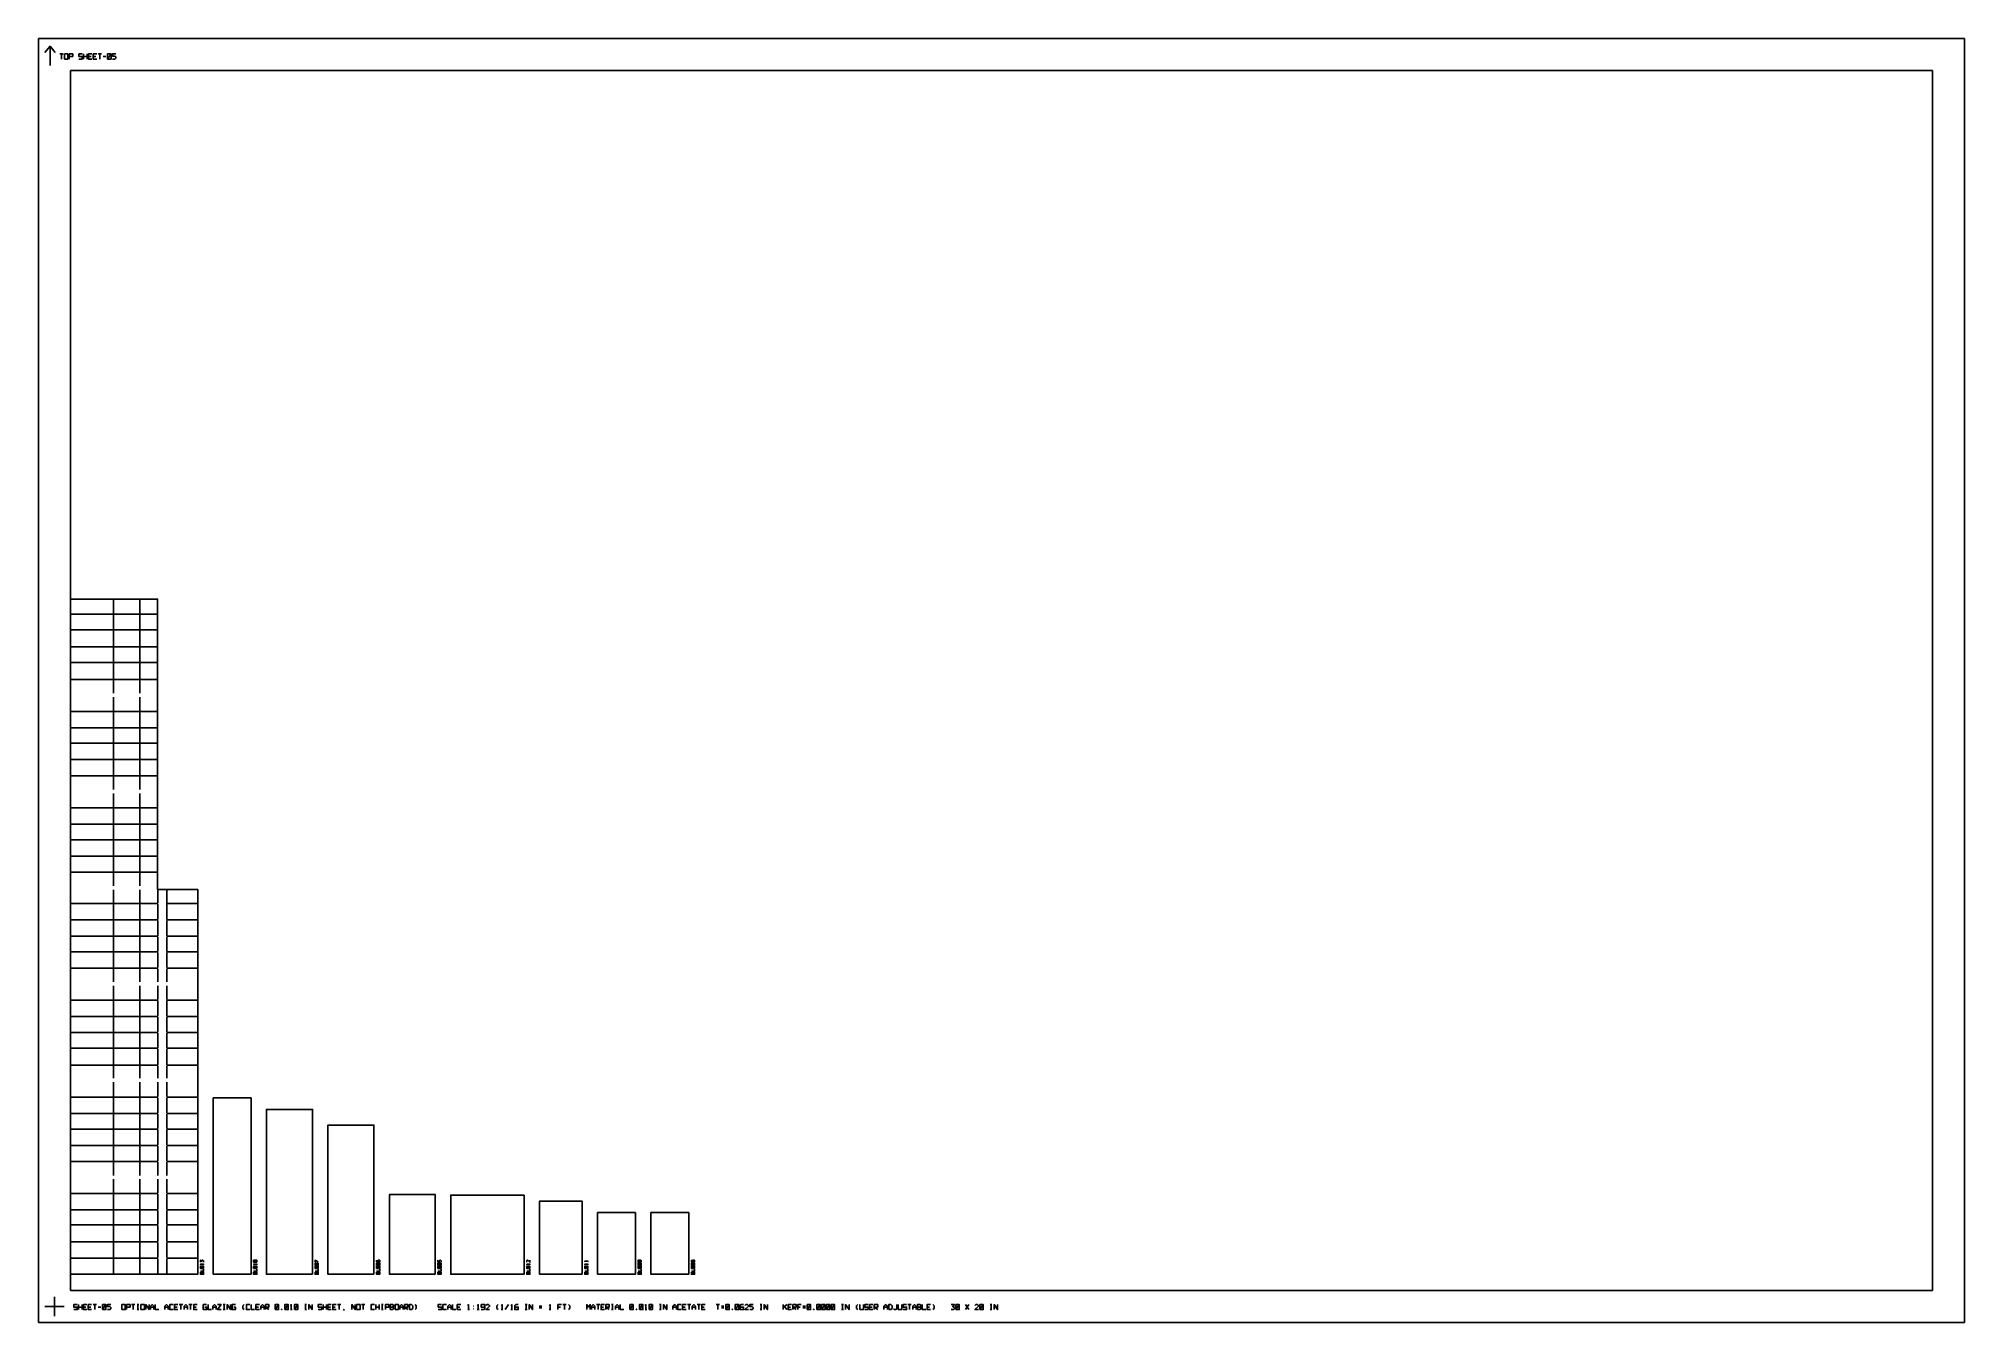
# Model space of a CAD drawing. Header units: inches. Extents: x 0 to 30, y 0 to 20.
import ezdxf

# ---------------------------------------------------------------- set-up
doc = ezdxf.new("R2010")
doc.units = ezdxf.units.IN
doc.header["$MEASUREMENT"] = 0
for name, color, linetype, true_color in [('BOUNDARY', 8, 'Continuous', 0x808080), ('CUT', 1, 'Continuous', 0xff0000), ('ENGRAVE', 7, 'Continuous', 0x000000), ('NUMBERS', 7, 'Continuous', 0x000000), ('SCORE', 5, 'Continuous', 0x0000ff)]:
    doc.layers.add(name, color=color, linetype=linetype, true_color=true_color)

msp = doc.modelspace()

# ---------------------------------------------------------------- linework, layer by layer
at = {"layer": 'BOUNDARY'}
for points in [[(30, 0), (30, 20), (0, 20), (0, 0)], [(29.5, 0.5), (29.5, 19.5), (0.5, 19.5), (0.5, 0.5)]]:
    msp.add_lwpolyline(points, close=True, dxfattribs=at)
at = {"layer": 'CUT'}
for points in [[(0.5, 11.267), (1.855, 11.267), (1.855, 6.747), (2.481, 6.747), (2.481, 0.75), (0.5, 0.75)], [(3.311, 3.498), (3.311, 0.75), (2.721, 0.75), (2.721, 3.498)], [(4.268, 0.75), (3.551, 0.75), (3.551, 3.318), (4.268, 3.318)], [(5.225, 0.75), (4.508, 0.75), (4.508, 3.074), (5.225, 3.074)], [(6.181, 0.75), (5.465, 0.75), (5.465, 1.993), (6.181, 1.993)], [(7.564, 1.984), (7.564, 0.75), (6.421, 0.75), (6.421, 1.984)], [(8.468, 0.75), (7.804, 0.75), (7.804, 1.892), (8.468, 1.892)], [(9.298, 1.712), (9.298, 0.75), (8.708, 0.75), (8.708, 1.712)], [(10.129, 1.712), (10.129, 0.75), (9.538, 0.75), (9.538, 1.712)]]:
    msp.add_lwpolyline(points, close=True, dxfattribs=at)
at = {"layer": 'ENGRAVE'}
for points in [[(0.1, 19.78), (0.18, 19.88), (0.26, 19.78)], [(0.18, 19.58), (0.18, 19.88)], [(0.25, 0.1), (0.25, 0.4)], [(0.1, 0.25), (0.4, 0.25)]]:
    msp.add_lwpolyline(points, dxfattribs=at)
at = {"layer": 'NUMBERS'}
for points in [[(0.33, 19.76), (0.383, 19.76)], [(0.357, 19.76), (0.357, 19.68)], [(0.405, 19.68), (0.458, 19.68), (0.458, 19.76), (0.405, 19.76), (0.405, 19.68)], [(0.479, 19.68), (0.479, 19.76), (0.533, 19.76), (0.533, 19.72), (0.479, 19.72)], [(0.682, 19.76), (0.629, 19.76), (0.629, 19.72), (0.682, 19.72), (0.682, 19.68), (0.629, 19.68)], [(0.703, 19.68), (0.703, 19.76)], [(0.703, 19.72), (0.757, 19.72)], [(0.757, 19.68), (0.757, 19.76)], [(0.831, 19.76), (0.778, 19.76), (0.778, 19.68), (0.831, 19.68)], [(0.778, 19.72), (0.818, 19.72)], [(0.906, 19.76), (0.853, 19.76), (0.853, 19.68), (0.906, 19.68)], [(0.853, 19.72), (0.893, 19.72)], [(0.927, 19.76), (0.981, 19.76)], [(0.954, 19.76), (0.954, 19.68)], [(1.009, 19.72), (1.049, 19.72)], [(1.077, 19.68), (1.13, 19.68), (1.13, 19.76), (1.077, 19.76), (1.077, 19.68)], [(1.077, 19.68), (1.13, 19.76)], [(1.205, 19.76), (1.151, 19.76), (1.151, 19.727), (1.191, 19.727), (1.205, 19.713), (1.205, 19.693), (1.191, 19.68), (1.151, 19.68)], [(2.521, 0.937), (2.521, 0.97), (2.542, 0.953), (2.55, 0.97), (2.562, 0.97), (2.571, 0.962), (2.571, 0.937)], [(2.529, 0.898), (2.521, 0.907), (2.571, 0.907)], [(2.571, 0.898), (2.571, 0.915)], [(3.401, 0.937), (3.401, 0.97), (3.351, 0.97), (3.351, 0.937), (3.401, 0.937)], [(3.401, 0.937), (3.351, 0.97)], [(3.36, 0.898), (3.351, 0.907), (3.401, 0.907)], [(3.401, 0.898), (3.401, 0.915)], [(4.308, 0.937), (4.308, 0.97), (4.358, 0.945)], [(4.358, 0.89), (4.358, 0.923), (4.308, 0.923), (4.308, 0.89), (4.358, 0.89)], [(4.358, 0.89), (4.308, 0.923)], [(5.265, 0.97), (5.265, 0.945), (5.273, 0.937), (5.315, 0.937), (5.315, 0.97), (5.29, 0.97), (5.29, 0.937)], [(5.315, 0.89), (5.315, 0.923), (5.265, 0.923), (5.265, 0.89), (5.315, 0.89)], [(5.315, 0.89), (5.265, 0.923)], [(6.221, 0.97), (6.221, 0.937), (6.242, 0.937), (6.242, 0.962), (6.251, 0.97), (6.263, 0.97), (6.271, 0.962), (6.271, 0.937)], [(6.271, 0.89), (6.271, 0.923), (6.221, 0.923), (6.221, 0.89), (6.271, 0.89)], [(6.271, 0.89), (6.221, 0.923)], [(7.612, 0.937), (7.604, 0.945), (7.604, 0.962), (7.612, 0.97), (7.62, 0.97), (7.654, 0.937), (7.654, 0.97)], [(7.612, 0.898), (7.604, 0.907), (7.654, 0.907)], [(7.654, 0.898), (7.654, 0.915)], [(8.516, 0.945), (8.508, 0.953), (8.558, 0.953)], [(8.516, 0.898), (8.508, 0.907), (8.558, 0.907)], [(8.558, 0.945), (8.558, 0.962)], [(8.558, 0.898), (8.558, 0.915)], [(9.388, 0.937), (9.388, 0.962), (9.38, 0.97), (9.338, 0.97), (9.338, 0.937), (9.363, 0.937), (9.363, 0.97)], [(9.388, 0.89), (9.388, 0.923), (9.338, 0.923), (9.338, 0.89), (9.388, 0.89)], [(9.388, 0.89), (9.338, 0.923)], [(10.194, 0.941), (10.169, 0.941), (10.169, 0.966), (10.194, 0.966)], [(10.219, 0.89), (10.219, 0.923), (10.169, 0.923), (10.169, 0.89), (10.219, 0.89)], [(10.219, 0.89), (10.169, 0.923)], [(10.219, 0.937), (10.219, 0.97), (10.194, 0.97), (10.194, 0.937), (10.219, 0.937)], [(2.571, 0.843), (2.571, 0.877), (2.521, 0.877), (2.521, 0.843), (2.571, 0.843)], [(2.571, 0.843), (2.521, 0.877)], [(2.521, 0.797), (2.571, 0.797), (2.571, 0.83)], [(2.521, 0.783), (2.521, 0.75), (2.571, 0.75), (2.571, 0.783), (2.546, 0.783), (2.546, 0.767)], [(3.401, 0.843), (3.401, 0.877), (3.351, 0.877), (3.351, 0.843), (3.401, 0.843)], [(3.401, 0.843), (3.351, 0.877)], [(3.351, 0.797), (3.401, 0.797), (3.401, 0.83)], [(3.351, 0.783), (3.351, 0.75), (3.401, 0.75), (3.401, 0.783), (3.376, 0.783), (3.376, 0.767)], [(4.358, 0.843), (4.358, 0.877), (4.308, 0.877), (4.308, 0.843), (4.358, 0.843)], [(4.358, 0.843), (4.308, 0.877)], [(4.308, 0.797), (4.358, 0.797), (4.358, 0.83)], [(4.308, 0.783), (4.308, 0.75), (4.358, 0.75), (4.358, 0.783), (4.333, 0.783), (4.333, 0.767)], [(5.315, 0.843), (5.315, 0.877), (5.265, 0.877), (5.265, 0.843), (5.315, 0.843)], [(5.315, 0.843), (5.265, 0.877)], [(5.265, 0.797), (5.315, 0.797), (5.315, 0.83)], [(5.265, 0.783), (5.265, 0.75), (5.315, 0.75), (5.315, 0.783), (5.29, 0.783), (5.29, 0.767)], [(6.271, 0.843), (6.271, 0.877), (6.221, 0.877), (6.221, 0.843), (6.271, 0.843)], [(6.271, 0.843), (6.221, 0.877)], [(6.221, 0.797), (6.271, 0.797), (6.271, 0.83)], [(6.221, 0.783), (6.221, 0.75), (6.271, 0.75), (6.271, 0.783), (6.246, 0.783), (6.246, 0.767)], [(7.654, 0.843), (7.654, 0.877), (7.604, 0.877), (7.604, 0.843), (7.654, 0.843)], [(7.654, 0.843), (7.604, 0.877)], [(7.604, 0.797), (7.654, 0.797), (7.654, 0.83)], [(7.604, 0.783), (7.604, 0.75), (7.654, 0.75), (7.654, 0.783), (7.629, 0.783), (7.629, 0.767)], [(8.558, 0.843), (8.558, 0.877), (8.508, 0.877), (8.508, 0.843), (8.558, 0.843)], [(8.558, 0.843), (8.508, 0.877)], [(8.508, 0.797), (8.558, 0.797), (8.558, 0.83)], [(8.508, 0.783), (8.508, 0.75), (8.558, 0.75), (8.558, 0.783), (8.533, 0.783), (8.533, 0.767)], [(9.388, 0.843), (9.388, 0.877), (9.338, 0.877), (9.338, 0.843), (9.388, 0.843)], [(9.388, 0.843), (9.338, 0.877)], [(9.338, 0.797), (9.388, 0.797), (9.388, 0.83)], [(9.338, 0.783), (9.338, 0.75), (9.388, 0.75), (9.388, 0.783), (9.363, 0.783), (9.363, 0.767)], [(10.219, 0.843), (10.219, 0.877), (10.169, 0.877), (10.169, 0.843), (10.219, 0.843)], [(10.219, 0.843), (10.169, 0.877)], [(10.169, 0.797), (10.219, 0.797), (10.219, 0.83)], [(10.169, 0.783), (10.169, 0.75), (10.219, 0.75), (10.219, 0.783), (10.194, 0.783), (10.194, 0.767)], [(0.603, 0.28), (0.55, 0.28), (0.55, 0.24), (0.603, 0.24), (0.603, 0.2), (0.55, 0.2)], [(0.625, 0.2), (0.625, 0.28)], [(0.625, 0.24), (0.678, 0.24)], [(0.678, 0.2), (0.678, 0.28)], [(0.753, 0.28), (0.699, 0.28), (0.699, 0.2), (0.753, 0.2)], [(0.699, 0.24), (0.739, 0.24)], [(0.827, 0.28), (0.774, 0.28), (0.774, 0.2), (0.827, 0.2)], [(0.774, 0.24), (0.814, 0.24)], [(0.849, 0.28), (0.902, 0.28)], [(0.875, 0.28), (0.875, 0.2)], [(0.93, 0.24), (0.97, 0.24)], [(0.998, 0.2), (1.051, 0.2), (1.051, 0.28), (0.998, 0.28), (0.998, 0.2)], [(0.998, 0.2), (1.051, 0.28)], [(1.126, 0.28), (1.073, 0.28), (1.073, 0.247), (1.113, 0.247), (1.126, 0.233), (1.126, 0.213), (1.113, 0.2), (1.073, 0.2)], [(1.297, 0.2), (1.35, 0.2), (1.35, 0.28), (1.297, 0.28), (1.297, 0.2)], [(1.371, 0.2), (1.371, 0.28), (1.425, 0.28), (1.425, 0.24), (1.371, 0.24)], [(1.446, 0.28), (1.499, 0.28)], [(1.473, 0.28), (1.473, 0.2)], [(1.534, 0.28), (1.561, 0.28)], [(1.534, 0.2), (1.561, 0.2)], [(1.547, 0.2), (1.547, 0.28)], [(1.595, 0.2), (1.649, 0.2), (1.649, 0.28), (1.595, 0.28), (1.595, 0.2)], [(1.67, 0.2), (1.67, 0.28), (1.723, 0.2), (1.723, 0.28)], [(1.745, 0.2), (1.745, 0.253), (1.771, 0.28), (1.798, 0.253), (1.798, 0.2)], [(1.745, 0.24), (1.798, 0.24)], [(1.819, 0.28), (1.819, 0.2), (1.873, 0.2)], [(1.969, 0.2), (1.969, 0.253), (1.995, 0.28), (2.022, 0.253), (2.022, 0.2)], [(1.969, 0.24), (2.022, 0.24)], [(2.097, 0.28), (2.043, 0.28), (2.043, 0.2), (2.097, 0.2)], [(2.171, 0.28), (2.118, 0.28), (2.118, 0.2), (2.171, 0.2)], [(2.118, 0.24), (2.158, 0.24)], [(2.193, 0.28), (2.246, 0.28)], [(2.219, 0.28), (2.219, 0.2)], [(2.267, 0.2), (2.267, 0.253), (2.294, 0.28), (2.321, 0.253), (2.321, 0.2)], [(2.267, 0.24), (2.321, 0.24)], [(2.342, 0.28), (2.395, 0.28)], [(2.369, 0.28), (2.369, 0.2)], [(2.47, 0.28), (2.417, 0.28), (2.417, 0.2), (2.47, 0.2)], [(2.417, 0.24), (2.457, 0.24)], [(2.619, 0.28), (2.566, 0.28), (2.566, 0.2), (2.619, 0.2), (2.619, 0.24), (2.593, 0.24)], [(2.641, 0.28), (2.641, 0.2), (2.694, 0.2)], [(2.715, 0.2), (2.715, 0.253), (2.742, 0.28), (2.769, 0.253), (2.769, 0.2)], [(2.715, 0.24), (2.769, 0.24)], [(2.79, 0.28), (2.843, 0.28), (2.79, 0.2), (2.843, 0.2)], [(2.878, 0.28), (2.905, 0.28)], [(2.878, 0.2), (2.905, 0.2)], [(2.891, 0.2), (2.891, 0.28)], [(2.939, 0.2), (2.939, 0.28), (2.993, 0.2), (2.993, 0.28)], [(3.067, 0.28), (3.014, 0.28), (3.014, 0.2), (3.067, 0.2), (3.067, 0.24), (3.041, 0.24)], [(3.203, 0.28), (3.183, 0.26), (3.183, 0.22), (3.203, 0.2)], [(3.291, 0.28), (3.238, 0.28), (3.238, 0.2), (3.291, 0.2)], [(3.313, 0.28), (3.313, 0.2), (3.366, 0.2)], [(3.441, 0.28), (3.387, 0.28), (3.387, 0.2), (3.441, 0.2)], [(3.387, 0.24), (3.427, 0.24)], [(3.462, 0.2), (3.462, 0.253), (3.489, 0.28), (3.515, 0.253), (3.515, 0.2)], [(3.462, 0.24), (3.515, 0.24)], [(3.537, 0.2), (3.537, 0.28), (3.59, 0.28), (3.59, 0.24), (3.537, 0.24), (3.59, 0.2)], [(3.686, 0.2), (3.739, 0.2), (3.739, 0.28), (3.686, 0.28), (3.686, 0.2)], [(3.686, 0.2), (3.739, 0.28)], [(3.785, 0.2), (3.79, 0.2), (3.79, 0.205), (3.785, 0.205), (3.785, 0.2)], [(3.835, 0.2), (3.889, 0.2), (3.889, 0.28), (3.835, 0.28), (3.835, 0.2)], [(3.835, 0.2), (3.889, 0.28)], [(3.923, 0.267), (3.937, 0.28), (3.937, 0.2)], [(3.923, 0.2), (3.95, 0.2)], [(3.985, 0.2), (4.038, 0.2), (4.038, 0.28), (3.985, 0.28), (3.985, 0.2)], [(3.985, 0.2), (4.038, 0.28)], [(4.147, 0.28), (4.174, 0.28)], [(4.147, 0.2), (4.174, 0.2)], [(4.161, 0.2), (4.161, 0.28)], [(4.209, 0.2), (4.209, 0.28), (4.262, 0.2), (4.262, 0.28)], [(4.411, 0.28), (4.358, 0.28), (4.358, 0.24), (4.411, 0.24), (4.411, 0.2), (4.358, 0.2)], [(4.433, 0.2), (4.433, 0.28)], [(4.433, 0.24), (4.486, 0.24)], [(4.486, 0.2), (4.486, 0.28)], [(4.561, 0.28), (4.507, 0.28), (4.507, 0.2), (4.561, 0.2)], [(4.507, 0.24), (4.547, 0.24)], [(4.635, 0.28), (4.582, 0.28), (4.582, 0.2), (4.635, 0.2)], [(4.582, 0.24), (4.622, 0.24)], [(4.657, 0.28), (4.71, 0.28)], [(4.683, 0.28), (4.683, 0.2)], [(4.761, 0.205), (4.753, 0.187)], [(4.881, 0.2), (4.881, 0.28), (4.934, 0.2), (4.934, 0.28)], [(4.955, 0.2), (5.009, 0.2), (5.009, 0.28), (4.955, 0.28), (4.955, 0.2)], [(5.03, 0.28), (5.083, 0.28)], [(5.057, 0.28), (5.057, 0.2)], [(5.233, 0.28), (5.179, 0.28), (5.179, 0.2), (5.233, 0.2)], [(5.254, 0.2), (5.254, 0.28)], [(5.254, 0.24), (5.307, 0.24)], [(5.307, 0.2), (5.307, 0.28)], [(5.342, 0.28), (5.369, 0.28)], [(5.342, 0.2), (5.369, 0.2)], [(5.355, 0.2), (5.355, 0.28)], [(5.403, 0.2), (5.403, 0.28), (5.457, 0.28), (5.457, 0.24), (5.403, 0.24)], [(5.478, 0.2), (5.478, 0.28), (5.518, 0.28), (5.531, 0.267), (5.531, 0.253), (5.518, 0.24), (5.478, 0.24)], [(5.518, 0.24), (5.531, 0.227), (5.531, 0.213), (5.518, 0.2), (5.478, 0.2)], [(5.553, 0.2), (5.606, 0.2), (5.606, 0.28), (5.553, 0.28), (5.553, 0.2)], [(5.627, 0.2), (5.627, 0.253), (5.654, 0.28), (5.681, 0.253), (5.681, 0.2)], [(5.627, 0.24), (5.681, 0.24)], [(5.702, 0.2), (5.702, 0.28), (5.755, 0.28), (5.755, 0.24), (5.702, 0.24), (5.755, 0.2)], [(5.777, 0.2), (5.777, 0.28), (5.81, 0.28), (5.83, 0.26), (5.83, 0.22), (5.81, 0.2), (5.777, 0.2)], [(5.865, 0.28), (5.885, 0.26), (5.885, 0.22), (5.865, 0.2)], [(6.278, 0.28), (6.225, 0.28), (6.225, 0.24), (6.278, 0.24), (6.278, 0.2), (6.225, 0.2)], [(6.353, 0.28), (6.299, 0.28), (6.299, 0.2), (6.353, 0.2)], [(6.374, 0.2), (6.374, 0.253), (6.401, 0.28), (6.427, 0.253), (6.427, 0.2)], [(6.374, 0.24), (6.427, 0.24)], [(6.449, 0.28), (6.449, 0.2), (6.502, 0.2)], [(6.577, 0.28), (6.523, 0.28), (6.523, 0.2), (6.577, 0.2)], [(6.523, 0.24), (6.563, 0.24)], [(6.686, 0.267), (6.699, 0.28), (6.699, 0.2)], [(6.686, 0.2), (6.713, 0.2)], [(6.771, 0.253), (6.777, 0.253)], [(6.771, 0.213), (6.777, 0.213)], [(6.835, 0.267), (6.849, 0.28), (6.849, 0.2)], [(6.835, 0.2), (6.862, 0.2)], [(6.897, 0.2), (6.937, 0.2), (6.95, 0.213), (6.95, 0.28), (6.897, 0.28), (6.897, 0.24), (6.95, 0.24)], [(6.971, 0.267), (6.985, 0.28), (7.011, 0.28), (7.025, 0.267), (7.025, 0.253), (6.971, 0.2), (7.025, 0.2)], [(7.161, 0.28), (7.141, 0.26), (7.141, 0.22), (7.161, 0.2)], [(7.209, 0.267), (7.222, 0.28), (7.222, 0.2)], [(7.209, 0.2), (7.235, 0.2)], [(7.27, 0.2), (7.323, 0.28)], [(7.358, 0.267), (7.371, 0.28), (7.371, 0.2)], [(7.358, 0.2), (7.385, 0.2)], [(7.473, 0.28), (7.433, 0.28), (7.419, 0.267), (7.419, 0.2), (7.473, 0.2), (7.473, 0.24), (7.419, 0.24)], [(7.582, 0.28), (7.609, 0.28)], [(7.582, 0.2), (7.609, 0.2)], [(7.595, 0.2), (7.595, 0.28)], [(7.643, 0.2), (7.643, 0.28), (7.697, 0.2), (7.697, 0.28)], [(7.799, 0.253), (7.839, 0.253)], [(7.799, 0.227), (7.839, 0.227)], [(7.955, 0.267), (7.969, 0.28), (7.969, 0.2)], [(7.955, 0.2), (7.982, 0.2)], [(8.145, 0.28), (8.091, 0.28), (8.091, 0.2)], [(8.091, 0.24), (8.131, 0.24)], [(8.166, 0.28), (8.219, 0.28)], [(8.193, 0.28), (8.193, 0.2)], [(8.254, 0.28), (8.274, 0.26), (8.274, 0.22), (8.254, 0.2)], [(8.539, 0.2), (8.539, 0.28), (8.566, 0.24), (8.593, 0.28), (8.593, 0.2)], [(8.614, 0.2), (8.614, 0.253), (8.641, 0.28), (8.667, 0.253), (8.667, 0.2)], [(8.614, 0.24), (8.667, 0.24)], [(8.689, 0.28), (8.742, 0.28)], [(8.715, 0.28), (8.715, 0.2)], [(8.817, 0.28), (8.763, 0.28), (8.763, 0.2), (8.817, 0.2)], [(8.763, 0.24), (8.803, 0.24)], [(8.838, 0.2), (8.838, 0.28), (8.891, 0.28), (8.891, 0.24), (8.838, 0.24), (8.891, 0.2)], [(8.926, 0.28), (8.953, 0.28)], [(8.926, 0.2), (8.953, 0.2)], [(8.939, 0.2), (8.939, 0.28)], [(8.987, 0.2), (8.987, 0.253), (9.014, 0.28), (9.041, 0.253), (9.041, 0.2)], [(8.987, 0.24), (9.041, 0.24)], [(9.062, 0.28), (9.062, 0.2), (9.115, 0.2)], [(9.211, 0.2), (9.265, 0.2), (9.265, 0.28), (9.211, 0.28), (9.211, 0.2)], [(9.211, 0.2), (9.265, 0.28)], [(9.31, 0.2), (9.315, 0.2), (9.315, 0.205), (9.31, 0.205), (9.31, 0.2)], [(9.361, 0.2), (9.414, 0.2), (9.414, 0.28), (9.361, 0.28), (9.361, 0.2)], [(9.361, 0.2), (9.414, 0.28)], [(9.449, 0.267), (9.462, 0.28), (9.462, 0.2)], [(9.449, 0.2), (9.475, 0.2)], [(9.51, 0.2), (9.563, 0.2), (9.563, 0.28), (9.51, 0.28), (9.51, 0.2)], [(9.51, 0.2), (9.563, 0.28)], [(9.673, 0.28), (9.699, 0.28)], [(9.673, 0.2), (9.699, 0.2)], [(9.686, 0.2), (9.686, 0.28)], [(9.734, 0.2), (9.734, 0.28), (9.787, 0.2), (9.787, 0.28)], [(9.883, 0.2), (9.883, 0.253), (9.91, 0.28), (9.937, 0.253), (9.937, 0.2)], [(9.883, 0.24), (9.937, 0.24)], [(10.011, 0.28), (9.958, 0.28), (9.958, 0.2), (10.011, 0.2)], [(10.086, 0.28), (10.033, 0.28), (10.033, 0.2), (10.086, 0.2)], [(10.033, 0.24), (10.073, 0.24)], [(10.107, 0.28), (10.161, 0.28)], [(10.134, 0.28), (10.134, 0.2)], [(10.182, 0.2), (10.182, 0.253), (10.209, 0.28), (10.235, 0.253), (10.235, 0.2)], [(10.182, 0.24), (10.235, 0.24)], [(10.257, 0.28), (10.31, 0.28)], [(10.283, 0.28), (10.283, 0.2)], [(10.385, 0.28), (10.331, 0.28), (10.331, 0.2), (10.385, 0.2)], [(10.331, 0.24), (10.371, 0.24)], [(10.555, 0.28), (10.609, 0.28)], [(10.582, 0.28), (10.582, 0.2)], [(10.637, 0.253), (10.677, 0.253)], [(10.637, 0.227), (10.677, 0.227)], [(10.705, 0.2), (10.758, 0.2), (10.758, 0.28), (10.705, 0.28), (10.705, 0.2)], [(10.705, 0.2), (10.758, 0.28)], [(10.803, 0.2), (10.809, 0.2), (10.809, 0.205), (10.803, 0.205), (10.803, 0.2)], [(10.854, 0.2), (10.907, 0.2), (10.907, 0.28), (10.854, 0.28), (10.854, 0.2)], [(10.854, 0.2), (10.907, 0.28)], [(10.982, 0.28), (10.942, 0.28), (10.929, 0.267), (10.929, 0.2), (10.982, 0.2), (10.982, 0.24), (10.929, 0.24)], [(11.003, 0.267), (11.017, 0.28), (11.043, 0.28), (11.057, 0.267), (11.057, 0.253), (11.003, 0.2), (11.057, 0.2)], [(11.131, 0.28), (11.078, 0.28), (11.078, 0.247), (11.118, 0.247), (11.131, 0.233), (11.131, 0.213), (11.118, 0.2), (11.078, 0.2)], [(11.241, 0.28), (11.267, 0.28)], [(11.241, 0.2), (11.267, 0.2)], [(11.254, 0.2), (11.254, 0.28)], [(11.302, 0.2), (11.302, 0.28), (11.355, 0.2), (11.355, 0.28)], [(11.601, 0.2), (11.601, 0.28)], [(11.654, 0.28), (11.601, 0.233)], [(11.618, 0.247), (11.654, 0.2)], [(11.729, 0.28), (11.675, 0.28), (11.675, 0.2), (11.729, 0.2)], [(11.675, 0.24), (11.715, 0.24)], [(11.75, 0.2), (11.75, 0.28), (11.803, 0.28), (11.803, 0.24), (11.75, 0.24), (11.803, 0.2)], [(11.878, 0.28), (11.825, 0.28), (11.825, 0.2)], [(11.825, 0.24), (11.865, 0.24)], [(11.906, 0.253), (11.946, 0.253)], [(11.906, 0.227), (11.946, 0.227)], [(11.974, 0.2), (12.027, 0.2), (12.027, 0.28), (11.974, 0.28), (11.974, 0.2)], [(11.974, 0.2), (12.027, 0.28)], [(12.073, 0.2), (12.078, 0.2), (12.078, 0.205), (12.073, 0.205), (12.073, 0.2)], [(12.123, 0.2), (12.177, 0.2), (12.177, 0.28), (12.123, 0.28), (12.123, 0.2)], [(12.123, 0.2), (12.177, 0.28)], [(12.198, 0.2), (12.251, 0.2), (12.251, 0.28), (12.198, 0.28), (12.198, 0.2)], [(12.198, 0.2), (12.251, 0.28)], [(12.273, 0.2), (12.326, 0.2), (12.326, 0.28), (12.273, 0.28), (12.273, 0.2)], [(12.273, 0.2), (12.326, 0.28)], [(12.347, 0.2), (12.401, 0.2), (12.401, 0.28), (12.347, 0.28), (12.347, 0.2)], [(12.347, 0.2), (12.401, 0.28)], [(12.51, 0.28), (12.537, 0.28)], [(12.51, 0.2), (12.537, 0.2)], [(12.523, 0.2), (12.523, 0.28)], [(12.571, 0.2), (12.571, 0.28), (12.625, 0.2), (12.625, 0.28)], [(12.761, 0.28), (12.741, 0.26), (12.741, 0.22), (12.761, 0.2)], [(12.795, 0.28), (12.795, 0.2), (12.849, 0.2), (12.849, 0.28)], [(12.923, 0.28), (12.87, 0.28), (12.87, 0.24), (12.923, 0.24), (12.923, 0.2), (12.87, 0.2)], [(12.998, 0.28), (12.945, 0.28), (12.945, 0.2), (12.998, 0.2)], [(12.945, 0.24), (12.985, 0.24)], [(13.019, 0.2), (13.019, 0.28), (13.073, 0.28), (13.073, 0.24), (13.019, 0.24), (13.073, 0.2)], [(13.169, 0.2), (13.169, 0.253), (13.195, 0.28), (13.222, 0.253), (13.222, 0.2)], [(13.169, 0.24), (13.222, 0.24)], [(13.243, 0.2), (13.243, 0.28), (13.277, 0.28), (13.297, 0.26), (13.297, 0.22), (13.277, 0.2), (13.243, 0.2)], [(13.371, 0.28), (13.371, 0.213), (13.358, 0.2), (13.331, 0.2), (13.318, 0.213)], [(13.393, 0.28), (13.393, 0.2), (13.446, 0.2), (13.446, 0.28)], [(13.521, 0.28), (13.467, 0.28), (13.467, 0.24), (13.521, 0.24), (13.521, 0.2), (13.467, 0.2)], [(13.542, 0.28), (13.595, 0.28)], [(13.569, 0.28), (13.569, 0.2)], [(13.617, 0.2), (13.617, 0.253), (13.643, 0.28), (13.67, 0.253), (13.67, 0.2)], [(13.617, 0.24), (13.67, 0.24)], [(13.691, 0.2), (13.691, 0.28), (13.731, 0.28), (13.745, 0.267), (13.745, 0.253), (13.731, 0.24), (13.691, 0.24)], [(13.731, 0.24), (13.745, 0.227), (13.745, 0.213), (13.731, 0.2), (13.691, 0.2)], [(13.766, 0.28), (13.766, 0.2), (13.819, 0.2)], [(13.894, 0.28), (13.841, 0.28), (13.841, 0.2), (13.894, 0.2)], [(13.841, 0.24), (13.881, 0.24)], [(13.929, 0.28), (13.949, 0.26), (13.949, 0.22), (13.929, 0.2)], [(14.214, 0.28), (14.267, 0.28), (14.241, 0.247), (14.267, 0.233), (14.267, 0.213), (14.254, 0.2), (14.214, 0.2)], [(14.289, 0.2), (14.342, 0.2), (14.342, 0.28), (14.289, 0.28), (14.289, 0.2)], [(14.289, 0.2), (14.342, 0.28)], [(14.438, 0.2), (14.491, 0.28)], [(14.438, 0.28), (14.491, 0.2)], [(14.587, 0.267), (14.601, 0.28), (14.627, 0.28), (14.641, 0.267), (14.641, 0.253), (14.587, 0.2), (14.641, 0.2)], [(14.662, 0.2), (14.715, 0.2), (14.715, 0.28), (14.662, 0.28), (14.662, 0.2)], [(14.662, 0.2), (14.715, 0.28)], [(14.825, 0.28), (14.851, 0.28)], [(14.825, 0.2), (14.851, 0.2)], [(14.838, 0.2), (14.838, 0.28)], [(14.886, 0.2), (14.886, 0.28), (14.939, 0.2), (14.939, 0.28)]]:
    msp.add_lwpolyline(points, dxfattribs=at)
at = {"layer": 'SCORE'}
for points in [[(1.168, 11.04), (1.168, 11.257)], [(1.579, 11.04), (1.579, 11.257)], [(1.845, 11.032), (0.51, 11.032)], [(1.168, 10.796), (1.168, 11.023)], [(1.579, 10.796), (1.579, 11.023)], [(1.845, 10.788), (0.51, 10.788)], [(1.845, 10.524), (0.51, 10.524)], [(1.168, 10.532), (1.168, 10.78)], [(1.168, 10.289), (1.168, 10.516)], [(1.579, 10.532), (1.579, 10.78)], [(1.579, 10.289), (1.579, 10.516)], [(1.845, 10.28), (0.51, 10.28)], [(1.168, 10.025), (1.168, 10.272)], [(1.579, 10.025), (1.579, 10.272)], [(1.845, 10.016), (0.51, 10.016)], [(1.168, 9.804), (1.168, 10.008)], [(1.579, 9.804), (1.579, 10.008)], [(1.168, 9.527), (1.168, 9.742)], [(1.579, 9.527), (1.579, 9.742)], [(1.845, 9.519), (0.51, 9.519)], [(1.168, 9.273), (1.168, 9.511)], [(1.579, 9.273), (1.579, 9.511)], [(1.845, 9.265), (0.51, 9.265)], [(1.845, 9.022), (0.51, 9.022)], [(1.168, 9.03), (1.168, 9.257)], [(1.168, 8.776), (1.168, 9.013)], [(1.579, 9.03), (1.579, 9.257)], [(1.579, 8.776), (1.579, 9.013)], [(1.845, 8.768), (0.51, 8.768)], [(1.168, 8.522), (1.168, 8.76)], [(1.579, 8.522), (1.579, 8.76)], [(1.845, 8.514), (0.51, 8.514)], [(1.168, 8.301), (1.168, 8.506)], [(1.579, 8.301), (1.579, 8.506)], [(1.168, 8.025), (1.168, 8.24)], [(1.579, 8.025), (1.579, 8.24)], [(1.845, 8.017), (0.51, 8.017)], [(1.168, 7.771), (1.168, 8.008)], [(1.579, 7.771), (1.579, 8.008)], [(1.845, 7.763), (0.51, 7.763)], [(1.845, 7.519), (0.51, 7.519)], [(1.168, 7.527), (1.168, 7.755)], [(1.168, 7.274), (1.168, 7.511)], [(1.579, 7.527), (1.579, 7.755)], [(1.579, 7.274), (1.579, 7.511)], [(1.845, 7.265), (0.51, 7.265)], [(1.168, 7.02), (1.168, 7.257)], [(1.579, 7.02), (1.579, 7.257)], [(1.845, 7.012), (0.51, 7.012)], [(1.168, 6.799), (1.168, 7.004)], [(1.579, 6.799), (1.579, 7.004)], [(1.168, 6.533), (1.168, 6.737)], [(1.579, 6.533), (1.579, 6.737)], [(1.859, 6.533), (1.859, 6.737)], [(2.001, 6.512), (2.001, 6.737)], [(1.859, 6.524), (0.51, 6.524)], [(1.168, 6.279), (1.168, 6.516)], [(1.579, 6.279), (1.579, 6.516)], [(1.859, 6.279), (1.859, 6.516)], [(2.471, 6.524), (2.001, 6.524)], [(2.001, 6.279), (2.001, 6.516)], [(1.859, 6.271), (0.51, 6.271)], [(1.859, 6.017), (0.51, 6.017)], [(1.168, 6.025), (1.168, 6.262)], [(1.168, 5.781), (1.168, 6.009)], [(1.579, 6.025), (1.579, 6.262)], [(1.579, 5.781), (1.579, 6.009)], [(1.859, 6.025), (1.859, 6.262)], [(1.859, 5.781), (1.859, 6.009)], [(2.471, 6.271), (2.001, 6.271)], [(2.001, 6.025), (2.001, 6.262)], [(2.471, 6.017), (2.001, 6.017)], [(2.001, 5.781), (2.001, 6.009)], [(1.859, 5.773), (0.51, 5.773)], [(1.168, 5.528), (1.168, 5.765)], [(1.579, 5.528), (1.579, 5.765)], [(1.859, 5.528), (1.859, 5.765)], [(2.471, 5.773), (2.001, 5.773)], [(2.001, 5.528), (2.001, 5.765)], [(1.859, 5.52), (0.51, 5.52)], [(1.168, 5.307), (1.168, 5.511)], [(1.579, 5.307), (1.579, 5.511)], [(1.859, 5.307), (1.859, 5.511)], [(2.471, 5.52), (2.001, 5.52)], [(2.001, 5.307), (2.001, 5.511)], [(1.168, 5.03), (1.168, 5.245)], [(1.579, 5.03), (1.579, 5.245)], [(1.859, 5.03), (1.859, 5.245)], [(2.001, 5.03), (2.001, 5.245)], [(1.859, 5.022), (0.51, 5.022)], [(1.168, 4.777), (1.168, 5.014)], [(1.579, 4.777), (1.579, 5.014)], [(1.859, 4.777), (1.859, 5.014)], [(2.471, 5.022), (2.001, 5.022)], [(2.001, 4.777), (2.001, 5.014)], [(1.859, 4.768), (0.51, 4.768)], [(1.859, 4.515), (0.51, 4.515)], [(1.168, 4.523), (1.168, 4.76)], [(1.168, 4.279), (1.168, 4.506)], [(1.579, 4.523), (1.579, 4.76)], [(1.579, 4.279), (1.579, 4.506)], [(1.859, 4.523), (1.859, 4.76)], [(1.859, 4.279), (1.859, 4.506)], [(2.471, 4.768), (2.001, 4.768)], [(2.001, 4.523), (2.001, 4.76)], [(2.471, 4.515), (2.001, 4.515)], [(2.001, 4.279), (2.001, 4.506)], [(1.859, 4.271), (0.51, 4.271)], [(1.168, 4.015), (1.168, 4.263)], [(1.579, 4.015), (1.579, 4.263)], [(1.859, 4.015), (1.859, 4.263)], [(2.471, 4.271), (2.001, 4.271)], [(2.001, 4.015), (2.001, 4.263)], [(1.859, 4.007), (0.51, 4.007)], [(1.168, 3.804), (1.168, 3.999)], [(1.579, 3.804), (1.579, 3.999)], [(1.859, 3.804), (1.859, 3.999)], [(2.471, 4.007), (2.001, 4.007)], [(2.001, 3.804), (2.001, 3.999)], [(1.168, 3.518), (1.168, 3.743)], [(1.579, 3.518), (1.579, 3.743)], [(1.859, 3.518), (1.859, 3.743)], [(2.001, 3.518), (2.001, 3.743)], [(1.859, 3.51), (0.51, 3.51)], [(1.168, 3.264), (1.168, 3.501)], [(1.579, 3.264), (1.579, 3.501)], [(1.859, 3.264), (1.859, 3.501)], [(2.471, 3.51), (2.001, 3.51)], [(2.001, 3.264), (2.001, 3.501)], [(1.859, 3.256), (0.51, 3.256)], [(1.859, 3.012), (0.51, 3.012)], [(1.168, 3.02), (1.168, 3.248)], [(1.168, 2.767), (1.168, 3.004)], [(1.579, 3.02), (1.579, 3.248)], [(1.579, 2.767), (1.579, 3.004)], [(1.859, 3.02), (1.859, 3.248)], [(1.859, 2.767), (1.859, 3.004)], [(2.471, 3.256), (2.001, 3.256)], [(2.001, 3.02), (2.001, 3.248)], [(2.471, 3.012), (2.001, 3.012)], [(2.001, 2.767), (2.001, 3.004)], [(1.859, 2.758), (0.51, 2.758)], [(1.168, 2.513), (1.168, 2.75)], [(1.579, 2.513), (1.579, 2.75)], [(1.859, 2.513), (1.859, 2.75)], [(2.471, 2.758), (2.001, 2.758)], [(2.001, 2.513), (2.001, 2.75)], [(1.859, 2.505), (0.51, 2.505)], [(1.168, 2.292), (1.168, 2.496)], [(1.579, 2.292), (1.579, 2.496)], [(1.859, 2.292), (1.859, 2.496)], [(2.471, 2.505), (2.001, 2.505)], [(2.001, 2.292), (2.001, 2.496)], [(1.168, 2.015), (1.168, 2.23)], [(1.579, 2.015), (1.579, 2.23)], [(1.859, 2.015), (1.859, 2.23)], [(2.001, 2.015), (2.001, 2.23)], [(1.859, 2.007), (0.51, 2.007)], [(1.168, 1.762), (1.168, 1.999)], [(1.579, 1.762), (1.579, 1.999)], [(1.859, 1.762), (1.859, 1.999)], [(2.471, 2.007), (2.001, 2.007)], [(2.001, 1.762), (2.001, 1.999)], [(1.859, 1.753), (0.51, 1.753)], [(1.859, 1.52), (0.51, 1.52)], [(1.168, 1.528), (1.168, 1.745)], [(1.168, 1.264), (1.168, 1.512)], [(1.579, 1.528), (1.579, 1.745)], [(1.579, 1.264), (1.579, 1.512)], [(1.859, 1.528), (1.859, 1.745)], [(1.859, 1.264), (1.859, 1.512)], [(2.471, 1.753), (2.001, 1.753)], [(2.001, 1.528), (2.001, 1.745)], [(2.471, 1.52), (2.001, 1.52)], [(2.001, 1.264), (2.001, 1.512)], [(1.859, 1.256), (0.51, 1.256)], [(1.168, 1.01), (1.168, 1.248)], [(1.579, 1.01), (1.579, 1.248)], [(1.859, 1.01), (1.859, 1.248)], [(2.471, 1.256), (2.001, 1.256)], [(2.001, 1.01), (2.001, 1.248)], [(1.859, 1.002), (0.51, 1.002)], [(1.168, 0.76), (1.168, 0.994)], [(1.579, 0.76), (1.579, 0.994)], [(1.859, 0.76), (1.859, 0.994)], [(2.471, 1.002), (2.001, 1.002)], [(2.001, 0.76), (2.001, 0.994)]]:
    msp.add_lwpolyline(points, dxfattribs=at)

doc.saveas('drawing.dxf')
